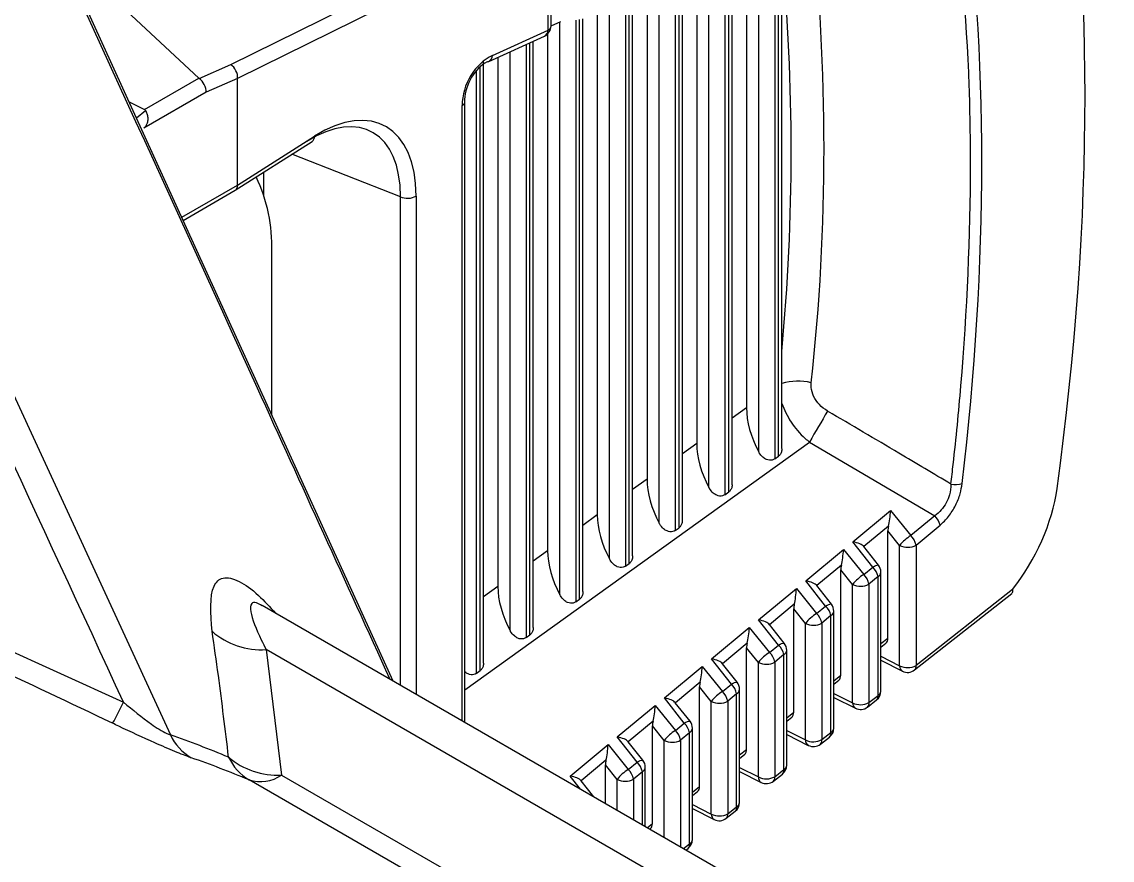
# Model space of a CAD drawing. Extents: x 8 to 113, y 0 to 87.
# Drawn here: x 21.531 to 22.492, y 69.723 to 70.462 of the extents above; entities that cross this region are included whole.
import ezdxf

# ---------------------------------------------------------------- set-up
doc = ezdxf.new("R2010")
doc.units = 0
doc.header["$MEASUREMENT"] = 0
doc.layers.add('OBJECT', color=7, linetype='CONTINUOUS')

msp = doc.modelspace()

# ---------------------------------------------------------------- linework, layer by layer
at = {"layer": 'OBJECT'}
for p, q in [((21.19321, 70.84845), (21.6616, 69.83324)), ((21.85797, 69.88072), (21.49868, 70.66938)), ((21.71476, 70.42459), (21.98839, 70.56013)), ((21.99716, 70.45882), (21.99716, 70.55176)), ((21.99459, 70.54789), (21.72079, 70.41227)), ((21.99459, 70.45496), (21.99459, 70.54789)), ((22.19429, 70.54198), (22.19429, 70.07673)), ((22.19764, 70.07914), (22.19764, 70.5435)), ((22.20057, 70.08581), (22.20057, 70.54501)), ((22.16945, 70.53706), (22.16945, 70.12188)), ((22.18021, 70.08306), (22.18021, 70.53893)), ((22.15045, 70.52205), (22.15045, 70.04521)), ((22.1538, 70.04762), (22.1538, 70.52357)), ((22.15673, 70.05428), (22.15673, 70.52491)), ((22.1256, 70.51714), (22.1256, 70.09035)), ((22.13637, 70.05153), (22.13637, 70.51983)), ((21.68665, 70.41255), (21.58907, 70.50383)), ((22.10661, 70.50226), (22.10661, 70.01368)), ((22.10996, 70.01609), (22.10996, 70.50365)), ((22.11288, 70.02276), (22.11288, 70.50498)), ((22.08176, 70.49721), (22.08176, 70.05883)), ((22.09253, 70.02001), (22.09253, 70.50074)), ((22.06276, 70.48302), (22.06276, 69.98216)), ((22.06611, 69.98457), (22.06611, 70.48374)), ((22.06904, 69.99123), (22.06904, 70.48505)), ((22.03792, 70.47384), (22.03792, 70.0273)), ((22.04868, 69.98848), (22.04868, 70.48165)), ((22.01892, 70.46393), (22.01892, 69.95063)), ((22.02227, 69.95304), (22.02227, 70.46426)), ((22.0252, 69.95971), (22.0252, 70.46513)), ((21.94555, 70.43267), (21.99459, 70.45496)), ((21.99716, 70.45875), (22.00571, 70.46264)), ((22.00484, 69.95696), (22.00484, 70.46225)), ((21.94225, 70.42743), (21.99129, 70.44971)), ((21.98136, 69.92819), (21.98136, 70.4452)), ((21.99408, 70.45161), (21.99408, 69.99578)), ((21.961, 69.92543), (21.961, 70.43595)), ((21.97508, 70.44235), (21.97508, 69.91911)), ((21.97843, 69.92152), (21.97843, 70.44387)), ((21.93752, 69.89666), (21.93752, 70.42771)), ((21.95024, 70.43106), (21.95024, 69.96425)), ((21.68682, 70.41242), (21.71476, 70.42459)), ((21.93124, 70.41924), (21.93124, 69.88758)), ((21.93459, 69.88999), (21.93459, 70.42266)), ((21.63881, 70.38493), (21.68665, 70.41255)), ((21.72079, 70.41221), (21.69309, 70.40015)), ((21.72079, 70.31833), (21.72079, 70.41221)), ((21.69309, 70.40015), (21.63825, 70.36849)), ((21.62521, 70.39165), (21.63881, 70.38493)), ((21.9187, 69.84566), (21.9187, 70.38849)), ((21.92127, 69.84418), (21.92127, 70.39236)), ((21.63159, 70.37765), (21.63964, 70.38416)), ((21.72079, 70.31833), (21.78853, 70.36142)), ((21.71878, 70.31379), (21.78646, 70.35684)), ((21.86433, 70.30807), (21.76866, 70.34552)), ((21.74372, 70.32966), (21.74372, 70.30929)), ((21.67156, 70.28991), (21.72079, 70.31833)), ((21.67278, 70.28723), (21.71865, 70.31372)), ((21.72079, 70.31833), (21.72079, 70.31833)), ((21.86433, 69.87705), (21.86433, 70.30807)), ((21.87819, 70.30863), (21.87819, 69.86905)), ((21.75084, 70.11589), (21.75084, 70.25967)), ((22.16945, 70.12188), (22.15673, 70.11273)), ((21.92127, 69.87317), (22.22501, 70.09158)), ((22.1256, 70.09035), (22.11288, 70.08121)), ((22.22501, 70.09158), (22.33543, 70.02669)), ((22.19429, 70.07673), (22.19764, 70.07914)), ((22.08176, 70.05883), (22.06904, 70.04968)), ((22.15045, 70.04521), (22.1538, 70.04762)), ((22.2632, 70.00361), (22.29642, 70.03113)), ((22.29642, 70.03113), (22.31427, 70.00914)), ((22.03792, 70.0273), (22.0252, 70.01816)), ((22.33543, 70.02669), (22.31427, 70.00914)), ((22.10661, 70.01368), (22.10996, 70.01609)), ((22.29462, 70.01738), (22.2729, 69.99938)), ((22.29407, 69.91864), (22.29407, 70.01329)), ((22.30447, 70.00048), (22.29407, 70.01329)), ((22.31891, 70.00074), (22.34008, 70.01828)), ((22.28076, 69.98137), (22.2632, 70.00361)), ((21.33315, 69.99239), (21.62024, 69.86216)), ((21.99408, 69.99578), (21.98136, 69.98663)), ((22.22166, 69.96917), (22.25491, 69.99673)), ((22.25491, 69.99673), (22.27276, 69.97474)), ((22.28582, 69.98303), (22.27287, 69.99942)), ((22.30447, 69.8943), (22.30447, 70.00048)), ((22.31891, 70.00074), (22.31891, 69.89455)), ((22.06276, 69.98216), (22.06611, 69.98457)), ((22.25311, 69.98298), (22.23135, 69.96495)), ((22.25257, 69.88593), (22.25257, 69.97889)), ((22.26296, 69.96608), (22.25257, 69.97889)), ((22.27276, 69.97474), (22.28076, 69.98137)), ((22.2854, 69.97297), (22.2774, 69.96634)), ((22.2854, 69.86815), (22.2854, 69.97297)), ((22.28797, 69.87201), (22.28797, 69.97683)), ((21.95024, 69.96425), (21.93752, 69.95511)), ((22.23921, 69.94694), (22.22166, 69.96917)), ((22.24427, 69.94859), (22.23132, 69.96499)), ((22.26296, 69.86159), (22.26296, 69.96608)), ((22.2774, 69.96634), (22.2774, 69.86185)), ((22.18011, 69.93474), (22.2134, 69.96233)), ((22.2134, 69.96233), (22.23125, 69.94034)), ((22.31766, 69.89056), (22.40345, 69.95815)), ((22.40396, 69.96157), (22.31891, 69.89455)), ((21.74243, 69.94741), (21.74244, 69.9474)), ((24.66613, 68.25961), (21.74244, 69.94741)), ((22.01892, 69.95063), (22.02227, 69.95304)), ((22.2116, 69.94858), (22.18981, 69.93052)), ((22.21106, 69.85323), (22.21106, 69.94449)), ((22.22145, 69.93168), (22.21106, 69.94449)), ((22.23125, 69.94034), (22.23921, 69.94694)), ((22.19767, 69.91251), (22.18011, 69.93474)), ((22.24386, 69.93853), (22.2359, 69.93194)), ((22.24386, 69.83542), (22.24386, 69.93853)), ((22.24642, 69.83928), (22.24642, 69.9424)), ((22.13857, 69.90031), (22.1719, 69.92793)), ((22.1719, 69.92793), (22.18975, 69.90594)), ((22.20273, 69.91416), (22.18978, 69.93056)), ((22.22145, 69.82889), (22.22145, 69.93168)), ((22.2359, 69.93194), (22.2359, 69.82914)), ((21.97508, 69.91911), (21.97843, 69.92152)), ((22.28797, 69.91383), (22.29407, 69.91864)), ((21.746, 69.90851), (21.75953, 69.79789)), ((24.61322, 68.25329), (21.746, 69.90851)), ((22.1701, 69.91418), (22.14826, 69.89609)), ((22.16955, 69.82052), (22.16955, 69.91009)), ((22.17995, 69.89728), (22.16955, 69.91009)), ((22.18975, 69.90594), (22.19767, 69.91251)), ((22.20488, 69.80654), (22.20488, 69.90796)), ((22.28797, 69.91082), (22.29238, 69.91429)), ((22.15612, 69.87808), (22.13857, 69.90031)), ((22.16118, 69.87973), (22.14823, 69.89613)), ((22.17995, 69.79618), (22.17995, 69.89728)), ((22.20231, 69.9041), (22.19439, 69.89754)), ((22.19439, 69.89754), (22.19439, 69.79644)), ((22.20231, 69.80268), (22.20231, 69.9041)), ((22.28797, 69.90264), (22.30447, 69.8943)), ((22.28797, 69.89909), (22.30696, 69.88949)), ((21.93124, 69.88758), (21.93459, 69.88999)), ((22.09702, 69.86588), (22.13039, 69.89353)), ((22.13039, 69.89353), (22.14824, 69.87154)), ((22.12859, 69.87978), (22.10672, 69.86166)), ((22.14824, 69.87154), (22.15612, 69.87808)), ((22.24642, 69.88109), (22.25257, 69.88593)), ((22.24642, 69.87808), (22.25088, 69.88159)), ((22.12805, 69.78782), (22.12805, 69.87569)), ((22.13844, 69.86288), (22.12805, 69.87569)), ((22.16077, 69.86967), (22.15288, 69.86314)), ((22.16077, 69.76995), (22.16077, 69.86967)), ((22.16333, 69.77381), (22.16333, 69.87353)), ((22.24642, 69.86995), (22.26296, 69.86159)), ((22.2774, 69.86185), (22.2854, 69.86815)), ((22.05548, 69.83145), (22.08888, 69.85913)), ((22.08888, 69.85913), (22.10673, 69.83714)), ((22.11458, 69.84365), (22.09702, 69.86588)), ((22.11964, 69.8453), (22.10669, 69.8617)), ((22.13844, 69.76348), (22.13844, 69.86288)), ((22.15288, 69.86314), (22.15288, 69.76373)), ((22.24642, 69.86641), (22.26546, 69.85678)), ((22.27616, 69.85785), (22.28416, 69.86416)), ((22.20488, 69.84836), (22.21106, 69.85323)), ((22.20488, 69.84535), (22.20937, 69.84888)), ((22.08708, 69.84538), (22.06517, 69.82722)), ((22.08654, 69.75511), (22.08654, 69.84129)), ((22.09693, 69.82848), (22.08654, 69.84129)), ((22.10673, 69.83714), (22.11458, 69.84365)), ((22.12179, 69.74107), (22.12179, 69.8391)), ((22.07303, 69.80922), (22.05548, 69.83145)), ((22.11922, 69.83524), (22.11138, 69.82874)), ((22.11138, 69.82874), (22.11138, 69.73443)), ((22.11922, 69.73721), (22.11922, 69.83524)), ((22.20488, 69.83727), (22.22145, 69.82889)), ((22.20488, 69.83372), (22.22395, 69.82408)), ((22.23465, 69.82515), (22.24261, 69.83142)), ((22.2359, 69.82914), (22.24386, 69.83542)), ((22.01393, 69.79701), (22.04738, 69.82473)), ((22.04738, 69.82473), (22.06523, 69.80274)), ((22.07809, 69.81087), (22.06514, 69.82727)), ((22.09693, 69.74277), (22.09693, 69.82848)), ((22.16333, 69.81562), (22.16955, 69.82052)), ((22.04558, 69.81098), (22.02363, 69.79279)), ((22.16333, 69.81261), (22.16786, 69.81618)), ((22.04503, 69.77273), (22.04503, 69.80689)), ((22.05543, 69.79408), (22.04503, 69.80689)), ((22.06523, 69.80274), (22.07303, 69.80922)), ((22.07768, 69.80081), (22.06987, 69.79434)), ((22.07768, 69.75389), (22.07768, 69.80081)), ((22.08025, 69.75241), (22.08025, 69.80467)), ((22.16333, 69.80458), (22.17995, 69.79618)), ((22.16333, 69.80104), (22.18244, 69.79137)), ((22.19439, 69.79644), (22.20231, 69.80268)), ((24.50205, 68.1939), (21.73093, 69.79364)), ((21.75953, 69.79789), (24.52947, 68.19884)), ((22.02312, 69.78538), (22.01393, 69.79701)), ((22.03481, 69.77863), (22.0236, 69.79283)), ((22.05543, 69.76673), (22.05543, 69.79408)), ((22.06987, 69.79434), (22.06987, 69.75839)), ((22.19314, 69.79244), (22.20107, 69.79869)), ((22.12179, 69.78289), (22.12805, 69.78782)), ((22.12179, 69.77988), (22.12636, 69.78347)), ((22.12179, 69.7719), (22.13844, 69.76348)), ((22.12179, 69.76835), (22.14094, 69.75867)), ((22.15164, 69.75974), (22.15952, 69.76595)), ((22.15288, 69.76373), (22.16077, 69.76995)), ((22.08189, 69.75145), (22.08654, 69.75511)), ((22.0841, 69.75018), (22.08485, 69.75077)), ((22.11387, 69.73299), (22.11922, 69.73721)), ((22.11608, 69.73172), (22.11798, 69.73322))]:
    msp.add_line(p, q, dxfattribs=at)
at = {"layer": 'OBJECT', "flags": 128}
for points in [[(21.94091, 70.42704), (21.9418, 70.42725), (21.94225, 70.42743)], [(22.28076, 69.98137), (22.28224, 69.98222), (22.28354, 69.98282), (22.2846, 69.98317), (22.28537, 69.98324), (22.28582, 69.98303), (22.28582, 69.98303)], [(22.23921, 69.94694), (22.2407, 69.94778), (22.242, 69.94839), (22.24306, 69.94874), (22.24382, 69.9488), (22.24427, 69.9486), (22.24427, 69.94859)], [(22.19767, 69.91251), (22.19915, 69.91335), (22.20045, 69.91396), (22.20151, 69.9143), (22.20228, 69.91437), (22.20273, 69.91416), (22.20273, 69.91416)], [(22.15612, 69.87808), (22.15761, 69.87892), (22.15891, 69.87953), (22.15997, 69.87987), (22.16073, 69.87994), (22.16118, 69.87973), (22.16118, 69.87973)], [(22.11458, 69.84365), (22.11606, 69.84449), (22.11736, 69.84509), (22.11842, 69.84544), (22.11919, 69.84551), (22.11964, 69.8453), (22.11964, 69.8453)], [(22.07303, 69.80922), (22.07452, 69.81006), (22.07582, 69.81066), (22.07688, 69.81101), (22.07765, 69.81108), (22.07809, 69.81087), (22.07809, 69.81087)]]:
    msp.add_lwpolyline(points, dxfattribs=at)
at = {"layer": 'OBJECT'}
for centre, radius, start, end in [((20.32867, 70.35059), 1.90913, 353.78748, 6.21252), ((20.3232, 70.34781), 1.88562, 354.63613, 5.36387), ((21.98716, 70.45882), 0.01, 294.44248, 0), ((21.98826, 70.45528), 0.00634, 298.5937, 357.08818), ((21.99237, 70.45921), 0.0048, 297.52485, 355.26332), ((21.93922, 70.43299), 0.00634, 298.59155, 357.08812), ((21.91646, 70.39277), 0.00483, 297.73017, 355.06096), ((21.91778, 70.39235), 0.00349, 0.15678, 25.53189), ((21.78352, 70.36093), 0.00503, 305.75241, 5.62959), ((21.6106, 70.2648), 0.14033, 357.90387, 25.61745), ((21.8707, 70.32206), 0.01538, 245.50412, 299.13314), ((22.21496, 70.09289), 0.05241, 77.1788, 105.94675), ((23.92522, 69.11838), 1.95905, 149.28657, 150.2131), ((22.35377, 70.07099), 0.01696, 256.08803, 290.23012), ((22.3244, 70.01511), 0.01599, 11.4411, 46.39167), ((22.33498, 69.97585), 0.03921, 121.88549, 141.08592), ((22.30323, 69.99756), 0.016, 11.4427, 46.39007), ((22.31145, 70.01404), 0.01525, 242.75263, 299.28113), ((22.27797, 69.97683), 0.01, 0, 38.29771), ((22.29346, 69.94146), 0.0392, 121.88159, 141.08983), ((22.26173, 69.96316), 0.01599, 11.44037, 46.3924), ((22.26973, 69.96979), 0.01599, 11.44085, 46.39265), ((22.28318, 69.97722), 0.0048, 297.53163, 355.25391), ((22.26994, 69.97964), 0.01525, 242.75301, 299.28075), ((22.22818, 69.93536), 0.016, 11.44426, 46.39211), ((22.23642, 69.9424), 0.01, 0, 38.29771), ((22.25197, 69.90705), 0.03921, 121.88549, 141.08592), ((22.22022, 69.92876), 0.016, 11.44536, 46.39027), ((22.24164, 69.94279), 0.0048, 297.52704, 355.26408), ((22.22844, 69.94524), 0.01525, 242.753, 299.28169), ((21.74147, 69.97339), 0.06504, 228.4862, 273.99239), ((22.21045, 69.87266), 0.0392, 121.88269, 141.08873), ((22.17872, 69.89436), 0.01599, 11.43845, 46.39718), ((22.18664, 69.90093), 0.01599, 11.44037, 46.3924), ((22.20009, 69.90836), 0.0048, 297.5272, 355.25834), ((22.19488, 69.90796), 0.01, 0, 38.29771), ((22.18693, 69.91084), 0.01525, 242.75473, 299.27996), ((22.3098, 69.89402), 0.00534, 176.99887, 237.8973), ((22.31145, 69.90786), 0.01525, 242.75263, 299.28113), ((22.31148, 69.89841), 0.01, 243.17761, 308.23609), ((22.31472, 69.89367), 0.00428, 313.41881, 11.95314), ((22.14509, 69.8665), 0.01599, 11.44375, 46.39261), ((22.15333, 69.87353), 0.01, 0, 38.29771), ((22.16895, 69.83825), 0.03921, 121.88549, 141.08592), ((22.13721, 69.85996), 0.016, 11.4427, 46.39007), ((22.15855, 69.87393), 0.0048, 297.52704, 355.26408), ((22.27797, 69.87201), 0.01, 308.23609, 0), ((22.28122, 69.86727), 0.00428, 313.41267, 11.95217), ((22.28318, 69.87241), 0.0048, 297.53163, 355.25391), ((21.34414, 69.99428), 0.30609, 330.50248, 334.42818), ((22.14542, 69.87644), 0.01525, 242.75263, 299.28113), ((22.2683, 69.86131), 0.00534, 176.99837, 237.90286), ((22.26994, 69.87515), 0.01525, 242.75301, 299.28075), ((22.26997, 69.86571), 0.01, 243.17761, 308.23609), ((22.27322, 69.86096), 0.00428, 313.40684, 11.96565), ((22.10355, 69.83207), 0.01599, 11.44037, 46.3924), ((22.117, 69.8395), 0.0048, 297.5272, 355.25834), ((22.11179, 69.8391), 0.01, 0, 38.29771), ((22.23642, 69.83928), 0.01, 308.23609, 0), ((22.24164, 69.83967), 0.0048, 297.52704, 355.26408), ((21.35607, 68.95749), 0.92752, 67.37798, 70.76741), ((21.70351, 69.85302), 0.04635, 205.26567, 239.29019), ((22.12744, 69.80386), 0.0392, 121.88159, 141.08983), ((22.10392, 69.84204), 0.01525, 242.753, 299.28169), ((22.0957, 69.82556), 0.016, 11.44605, 46.38958), ((22.22844, 69.84245), 0.01525, 242.753, 299.28169), ((22.22679, 69.82861), 0.00534, 177.00409, 237.89714), ((22.23171, 69.82826), 0.00428, 313.41815, 11.94989), ((22.23967, 69.83453), 0.00428, 313.41975, 11.949), ((22.22846, 69.833), 0.01, 243.17761, 308.23609), ((21.37518, 68.93991), 0.92488, 67.37849, 70.76719), ((21.7541, 69.83277), 0.04547, 204.86667, 239.36829), ((21.75583, 69.86401), 0.06622, 229.51273, 273.19869), ((22.07025, 69.80467), 0.01, 0, 38.29771), ((22.08594, 69.76944), 0.03922, 121.88606, 141.08536), ((22.05419, 69.79116), 0.01599, 11.44346, 46.39217), ((22.062, 69.79763), 0.016, 11.44565, 46.39072), ((22.07546, 69.80506), 0.0048, 297.52704, 355.26408), ((22.19488, 69.80654), 0.01, 308.23609, 0), ((22.19813, 69.8018), 0.00428, 313.41752, 11.95052), ((22.20009, 69.80694), 0.0048, 297.5272, 355.25834), ((21.74089, 69.82494), 0.03285, 252.34276, 304.57326), ((22.06241, 69.80764), 0.01525, 242.75413, 299.28055), ((22.18528, 69.7959), 0.00534, 176.99639, 237.90484), ((22.18693, 69.80974), 0.01525, 242.75473, 299.27996), ((22.18696, 69.8003), 0.01, 243.17761, 308.23609), ((22.1902, 69.79555), 0.00428, 313.42099, 11.95096), ((22.15333, 69.77381), 0.01, 308.23609, 0), ((22.15855, 69.7742), 0.0048, 297.52704, 355.26408), ((22.14378, 69.7632), 0.00534, 176.99887, 237.8973), ((22.14542, 69.77704), 0.01525, 242.75263, 299.28113), ((22.1487, 69.76285), 0.00428, 313.41881, 11.95314), ((22.15659, 69.76906), 0.00428, 313.40391, 11.96093), ((22.14545, 69.76759), 0.01, 243.17761, 308.23609), ((22.11179, 69.74107), 0.01, 308.23609, 0), ((22.11504, 69.73633), 0.00428, 313.41881, 11.95314), ((22.117, 69.74147), 0.0048, 297.5272, 355.25834)]:
    msp.add_arc(centre, radius, start, end, dxfattribs=at)
for centre, major_axis, ratio, start_param, end_param in [((20.96765, 69.43451), (1.0353, 1.98807), 0.546171, 5.292217, 5.655725), ((20.92333, 69.40608), (1.00355, 1.9254), 0.546183, 5.319886, 5.628915), ((21.95061, 70.39697), (0.01678, 0.03637), 0.746233, 0.713143, 2.124669), ((21.94318, 70.40083), (0.01275, 0.02722), 0.6715, 0.71132, 2.122845), ((21.71353, 70.41621), (-0.00422, 0.00907), 0.65764, 3.98628, 5.498362), ((21.74412, 70.43777), (0.05766, 0.02495), 0.11077, 3.189759, 3.215939), ((21.68602, 70.40423), (-0.00451, 0.00894), 0.611471, 3.961588, 5.480025), ((21.84763, 70.47461), (0.1268, 0.06259), 0.052184, 3.109484, 3.115839), ((21.78784, 70.25033), (0.06218, 0.1204), 0.544409, 5.47139, 7.03459), ((21.61221, 70.36162), (0.02725, 0.02281), 0.225664, 6.241631, 6.382232), ((21.78041, 70.25419), (0.05848, 0.1111), 0.541805, 5.475394, 7.038594), ((21.71353, 70.32231), (-0.00519, 0.00855), 0.59377, 3.128846, 3.914325), ((22.21224, 70.09765), (-0.03015, 0.0521), 0.583023, 0.78916, 1.51409), ((22.1684, 70.06613), (-0.03015, 0.0521), 0.583023, 0.78916, 1.51409), ((22.12456, 70.0346), (-0.03015, 0.0521), 0.583023, 0.78916, 1.51409), ((22.37076, 70.02044), (0.05084, 0.09763), 0.546171, 4.370683, 5.292217), ((22.29363, 70.02659), (0.00138, 0.01392), 0.177178, 4.008057, 5.062469), ((22.08072, 70.00308), (-0.03015, 0.0521), 0.583023, 0.78916, 1.51409), ((22.30077, 70.01779), (0.00404, 0.01025), 0.521, 1.812242, 2.218503), ((22.26041, 69.99906), (0.01306, -0.00138), 0.372225, 0.340665, 1.395076), ((22.03688, 69.97155), (-0.03015, 0.0521), 0.583023, 0.78916, 1.51409), ((22.25212, 69.99219), (0.00138, 0.01392), 0.177178, 4.008057, 5.062469), ((22.25926, 69.98339), (0.00404, 0.01025), 0.521, 1.812242, 2.218503), ((21.99304, 69.94003), (-0.03015, 0.0521), 0.583023, 0.78916, 1.51409), ((22.21887, 69.96463), (0.01306, -0.00138), 0.372225, 0.340665, 1.395076), ((22.21061, 69.95779), (0.00138, 0.01392), 0.177178, 4.008057, 5.062469), ((22.21775, 69.94899), (0.00404, 0.01025), 0.521, 1.812242, 2.218503), ((22.17732, 69.9302), (0.01306, -0.00138), 0.372225, 0.340665, 1.395076), ((22.16911, 69.92339), (0.00138, 0.01392), 0.177178, 4.008057, 5.062469), ((22.28693, 69.92273), (-0.00505, 0.00871), 0.579362, 3.224011, 3.926284), ((22.17625, 69.91459), (0.00404, 0.01025), 0.521, 1.812242, 2.218503), ((22.13578, 69.89576), (0.01306, -0.00138), 0.372225, 0.340665, 1.395076), ((22.1276, 69.88899), (0.00138, 0.01392), 0.177178, 4.008057, 5.062469), ((22.13474, 69.88019), (0.00404, 0.01025), 0.521, 1.812242, 2.218503), ((22.24543, 69.89002), (-0.00505, 0.00871), 0.579362, 3.224011, 3.926284), ((22.08609, 69.85459), (0.00138, 0.01392), 0.177178, 4.008057, 5.062469), ((22.09423, 69.86133), (0.01306, -0.00138), 0.372225, 0.340665, 1.395076), ((22.20392, 69.85732), (-0.00505, 0.00871), 0.579362, 3.224011, 3.926284), ((22.09323, 69.84579), (0.00404, 0.01025), 0.521, 1.812242, 2.218503), ((22.05269, 69.8269), (0.01306, -0.00138), 0.372225, 0.340665, 1.395076), ((22.04459, 69.82019), (0.00138, 0.01392), 0.177178, 4.008057, 5.062469), ((22.16241, 69.82462), (-0.00505, 0.00871), 0.579362, 3.224011, 3.926284), ((22.05173, 69.81139), (0.00404, 0.01025), 0.521, 1.812242, 2.218503), ((22.01114, 69.79247), (0.01306, -0.00138), 0.372225, 0.340665, 1.395076), ((22.12091, 69.79191), (-0.00505, 0.00871), 0.579362, 3.224011, 3.926284), ((22.0794, 69.75921), (-0.00505, 0.00871), 0.579362, 3.224011, 3.926284)]:
    msp.add_ellipse(centre, major_axis=major_axis, ratio=ratio, start_param=start_param, end_param=end_param, dxfattribs=at)
for points, knots in [([(21.62024, 69.86216), (21.54611, 70.02257), (21.39379, 70.35218), (21.2418, 70.68146), (21.16377, 70.85049)], [0, 0, 0, 0, 0.486655, 1, 1, 1, 1]), ([(21.85525, 69.88229), (21.81626, 69.96796), (21.6959, 70.2324), (21.57512, 70.497), (21.49346, 70.67589)], [0, 0, 0, 0, 0.323955, 1, 1, 1, 1]), ([(22.34969, 70.05453), (22.35037, 70.06034), (22.35374, 70.08941), (22.3631, 70.18554), (22.36719, 70.27909), (22.36682, 70.36967), (22.36501, 70.45936), (22.35623, 70.53853), (22.34969, 70.5975)], [0, 0, 0, 0, 0.029968, 0.149857, 0.5, 0.529968, 0.649857, 1, 1, 1, 1]), ([(21.63825, 70.36849), (21.63931, 70.36977), (21.64109, 70.37194), (21.64206, 70.37595), (21.64168, 70.3795), (21.64065, 70.38229), (21.63992, 70.38365), (21.63964, 70.38416)], [0, 0, 0, 0, 0.281499, 0.477143, 0.672465, 0.878458, 1, 1, 1, 1]), ([(22.24097, 70.11895), (22.2384, 70.12073), (22.23327, 70.12429), (22.22827, 70.13182), (22.22635, 70.13867), (22.22653, 70.14261), (22.22659, 70.14399)], [0, 0, 0, 0, 0.2889322, 0.5787638, 0.8519377, 1, 1, 1, 1]), ([(22.20057, 70.12568), (22.20294, 70.12012), (22.20769, 70.109), (22.21757, 70.09782), (22.22374, 70.09265), (22.22501, 70.09158)], [0, 0, 0, 0, 0.442974, 0.885214, 1, 1, 1, 1]), ([(22.34969, 70.05453), (22.3344, 70.06364), (22.29821, 70.08521), (22.26192, 70.1066), (22.24097, 70.11895)], [0, 0, 0, 0, 0.4226626, 1, 1, 1, 1]), ([(22.19429, 70.07673), (22.19359, 70.07634), (22.19219, 70.07556), (22.18961, 70.07544), (22.18673, 70.0762), (22.18348, 70.07833), (22.18137, 70.08096), (22.18037, 70.08275), (22.18021, 70.08306)], [0, 0, 0, 0, 0.150356, 0.300703, 0.452225, 0.65897, 0.94285, 1, 1, 1, 1]), ([(22.20051, 70.0858), (22.20053, 70.08565), (22.20069, 70.08435), (22.20009, 70.08223), (22.19894, 70.08019), (22.19794, 70.07939), (22.19764, 70.07914)], [0, 0, 0, 0, 0.0570063, 0.4806836, 0.8393053, 1, 1, 1, 1]), ([(22.15045, 70.04521), (22.14975, 70.04481), (22.14835, 70.04403), (22.14577, 70.04391), (22.14289, 70.04467), (22.13964, 70.0468), (22.13753, 70.04943), (22.13653, 70.05123), (22.13637, 70.05153)], [0, 0, 0, 0, 0.150358, 0.300708, 0.452225, 0.65898, 0.942862, 1, 1, 1, 1]), ([(22.15666, 70.05428), (22.15668, 70.05412), (22.15685, 70.05282), (22.15625, 70.05071), (22.1551, 70.04867), (22.1541, 70.04786), (22.1538, 70.04762)], [0, 0, 0, 0, 0.057027, 0.480686, 0.839306, 1, 1, 1, 1]), ([(22.34969, 70.05453), (22.34947, 70.05143), (22.34907, 70.04594), (22.34579, 70.03788), (22.34125, 70.03121), (22.33741, 70.02823), (22.33543, 70.02669)], [0, 0, 0, 0, 0.2953363, 0.5247161, 0.7544597, 1, 1, 1, 1]), ([(22.34008, 70.01828), (22.34263, 70.02068), (22.34773, 70.02549), (22.35394, 70.03549), (22.35808, 70.04576), (22.35914, 70.0521), (22.35964, 70.05507)], [0, 0, 0, 0, 0.2618794, 0.5244054, 0.7764165, 1, 1, 1, 1]), ([(22.11282, 70.02275), (22.11284, 70.0226), (22.11301, 70.0213), (22.11241, 70.01919), (22.11126, 70.01714), (22.11026, 70.01634), (22.10996, 70.01609)], [0, 0, 0, 0, 0.0570063, 0.4806836, 0.8393053, 1, 1, 1, 1]), ([(22.10661, 70.01368), (22.10591, 70.01329), (22.10451, 70.01251), (22.10193, 70.01239), (22.09905, 70.01315), (22.0958, 70.01528), (22.09369, 70.01791), (22.09269, 70.01971), (22.09253, 70.02001)], [0, 0, 0, 0, 0.150356, 0.300702, 0.452235, 0.658971, 0.94285, 1, 1, 1, 1]), ([(22.06276, 69.98216), (22.06207, 69.98177), (22.06067, 69.98098), (22.05809, 69.98086), (22.05521, 69.98162), (22.05196, 69.98375), (22.04985, 69.98638), (22.04885, 69.98818), (22.04868, 69.98848)], [0, 0, 0, 0, 0.150356, 0.300706, 0.452233, 0.658986, 0.942862, 1, 1, 1, 1]), ([(22.06898, 69.99123), (22.069, 69.99108), (22.06917, 69.98978), (22.06857, 69.98766), (22.06741, 69.98562), (22.06642, 69.98481), (22.06611, 69.98457)], [0, 0, 0, 0, 0.057027, 0.480686, 0.839306, 1, 1, 1, 1]), ([(21.61055, 69.84357), (21.57324, 69.86135), (21.47911, 69.90622), (21.38353, 69.948), (21.32583, 69.97322)], [0, 0, 0, 0, 0.396331, 1, 1, 1, 1]), ([(21.69836, 69.92469), (21.69712, 69.9402), (21.69538, 69.96214), (21.70703, 69.97329), (21.72077, 69.97066), (21.73774, 69.95873), (21.74924, 69.94614), (21.75436, 69.94053)], [0, 0, 0, 0, 0.400065, 0.56598, 0.7333, 0.881266, 1, 1, 1, 1]), ([(22.01892, 69.95063), (22.01823, 69.95024), (22.01683, 69.94946), (22.01425, 69.94934), (22.01137, 69.9501), (22.00812, 69.95223), (22.00601, 69.95486), (22.00501, 69.95666), (22.00484, 69.95696)], [0, 0, 0, 0, 0.150355, 0.300701, 0.452233, 0.658976, 0.942851, 1, 1, 1, 1]), ([(22.02514, 69.95971), (22.02516, 69.95955), (22.02533, 69.95825), (22.02473, 69.95614), (22.02357, 69.95409), (22.02258, 69.95329), (22.02227, 69.95304)], [0, 0, 0, 0, 0.0570063, 0.4806836, 0.8393053, 1, 1, 1, 1]), ([(22.40336, 69.95826), (22.40359, 69.95841), (22.40421, 69.95884), (22.40428, 69.96008), (22.40409, 69.96113), (22.40397, 69.96152), (22.40396, 69.96157)], [0, 0, 0, 0, 0.270236, 0.749398, 0.969629, 1, 1, 1, 1]), ([(21.74233, 69.94728), (21.74059, 69.94824), (21.73613, 69.95069), (21.73216, 69.94931), (21.73173, 69.93991), (21.73818, 69.92408), (21.74454, 69.91141), (21.746, 69.90851)], [0, 0, 0, 0, 0.086975, 0.222416, 0.436076, 0.870904, 1, 1, 1, 1]), ([(21.97508, 69.91911), (21.97439, 69.91872), (21.97299, 69.91793), (21.97041, 69.91781), (21.96753, 69.91857), (21.96427, 69.9207), (21.96217, 69.92333), (21.96117, 69.92513), (21.961, 69.92543)], [0, 0, 0, 0, 0.150356, 0.300719, 0.452234, 0.658987, 0.942863, 1, 1, 1, 1]), ([(21.9813, 69.92818), (21.98132, 69.92803), (21.98149, 69.92673), (21.98089, 69.92461), (21.97973, 69.92257), (21.97874, 69.92177), (21.97843, 69.92152)], [0, 0, 0, 0, 0.0570063, 0.4806836, 0.8393053, 1, 1, 1, 1]), ([(21.71284, 69.81365), (21.70996, 69.83766), (21.70552, 69.8747), (21.70022, 69.91169), (21.69836, 69.92469)], [0, 0, 0, 0, 0.648493, 1, 1, 1, 1]), ([(21.93746, 69.89666), (21.93748, 69.8965), (21.93765, 69.8952), (21.93705, 69.89309), (21.93589, 69.89104), (21.9349, 69.89024), (21.93459, 69.88999)], [0, 0, 0, 0, 0.0570068, 0.480713, 0.8393378, 1, 1, 1, 1]), ([(21.93124, 69.88758), (21.93055, 69.88719), (21.92915, 69.8864), (21.92657, 69.8863), (21.92379, 69.88698), (21.92216, 69.88818), (21.92127, 69.88884)], [0, 0, 0, 0, 0.236207, 0.472398, 0.710436, 1, 1, 1, 1]), ([(21.62024, 69.86216), (21.62828, 69.85551), (21.63853, 69.84704), (21.65175, 69.83808), (21.65779, 69.8346), (21.66055, 69.83361), (21.6616, 69.83324)], [0, 0, 0, 0, 0.580898, 0.740076, 0.900892, 1, 1, 1, 1]), ([(21.67984, 69.81317), (21.67532, 69.81486), (21.6663, 69.81821), (21.64398, 69.82785), (21.62483, 69.83671), (21.61236, 69.8427), (21.61055, 69.84357)], [0, 0, 0, 0, 0.254854, 0.508631, 0.928591, 1, 1, 1, 1])]:
    msp.add_open_spline(points, degree=3, knots=knots, dxfattribs=at)

doc.saveas('drawing.dxf')
